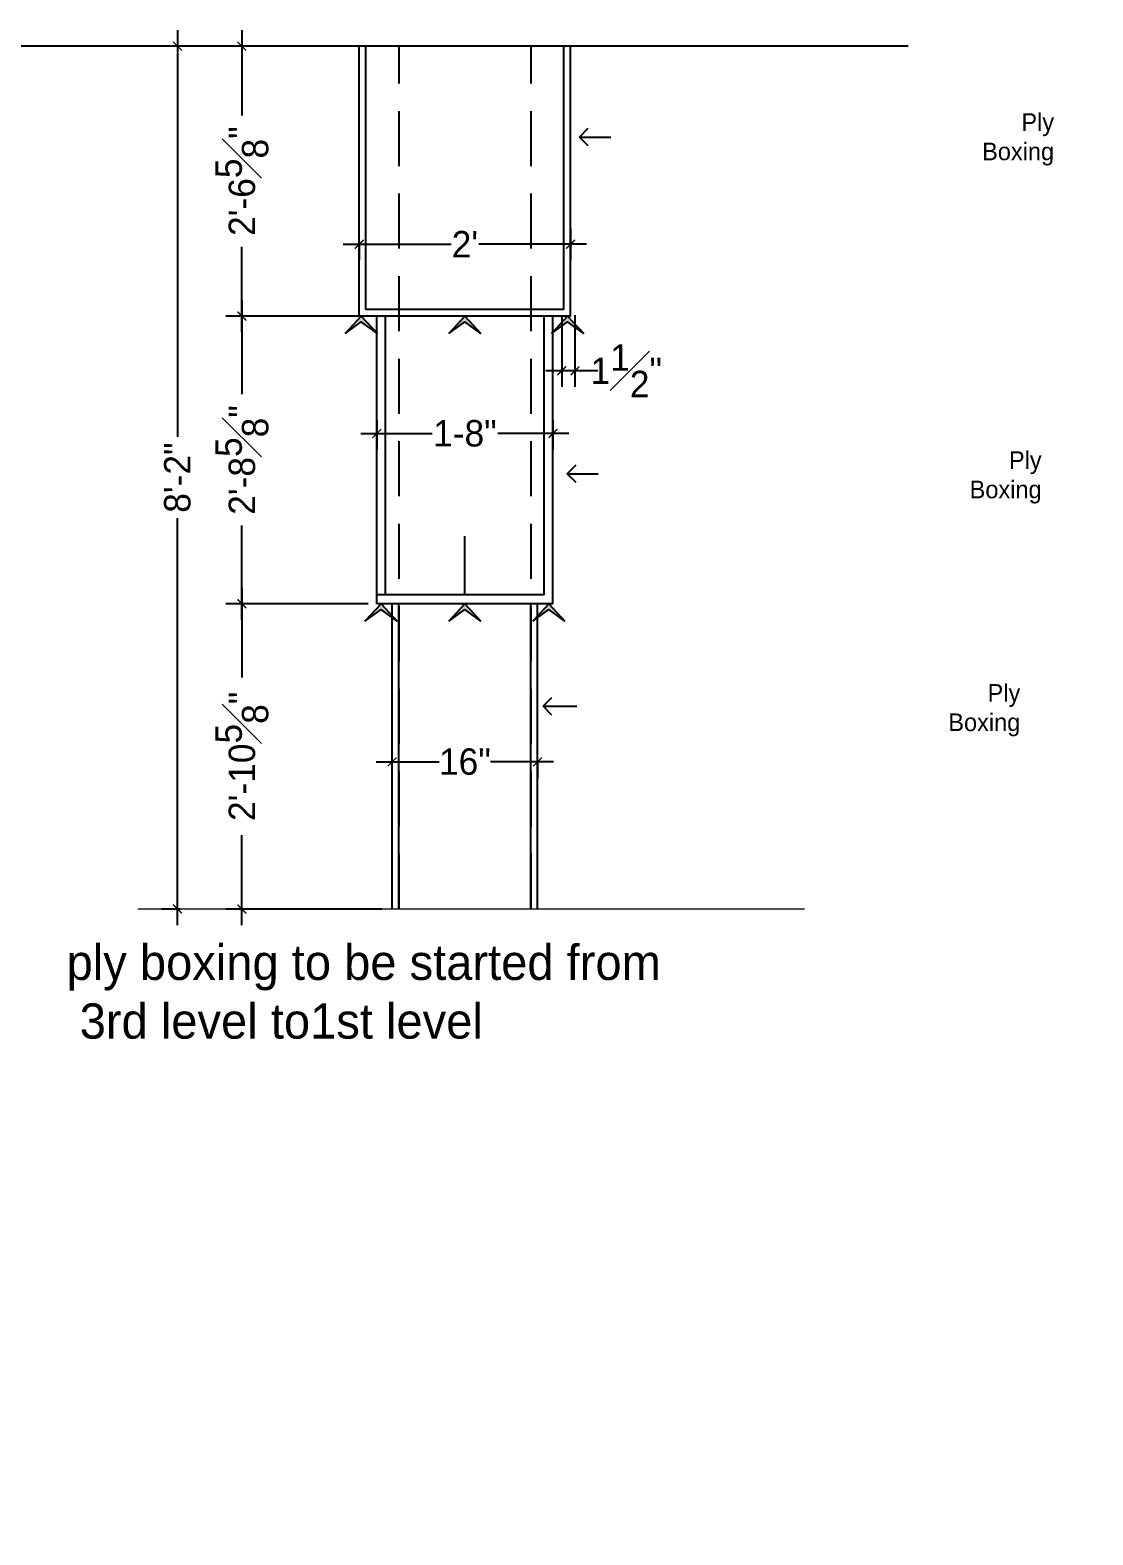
# Model space of a CAD drawing. Header units: inches. Extents: x -109431 to 29005, y -34715 to -1756.
# Drawn here: x -38633.1 to -38512.4, y -11996.2 to -11825.3 of the extents above; entities that cross this region are included whole.
import ezdxf

# ---------------------------------------------------------------- set-up
doc = ezdxf.new("R2010")
doc.units = ezdxf.units.IN
doc.header["$LTSCALE"] = 0.05
doc.header["$MEASUREMENT"] = 0
doc.header["$PDMODE"] = 3
doc.header["$PDSIZE"] = -4
doc.linetypes.add('A2-XREF-115_FURN$0$HIDDEN', pattern=[0.375, 0.25, -0.125])
doc.linetypes.add('DASHED2', pattern=[0.375, 0.25, -0.125])
doc.layers.get('Defpoints').update_dxf_attribs({"linetype": 'DASHED2'})
for name, color, linetype in [('Civil Dimension - Text', 7, 'Continuous'), ('Column', 6, 'Continuous'), ('Flooring Hatch', 251, 'Continuous'), ('Flooring Layout', 7, 'Continuous'), ('Furniture text & dimension', 7, 'Continuous'), ('text', 4, 'Continuous')]:
    doc.layers.add(name, color=color, linetype=linetype)
doc.layers.add('FURNITURE', color=1, linetype='Continuous', lineweight=18)
doc.styles.add('4MMOF3-8', font='ARIALN.TTF', dxfattribs={"height": 5.12})
doc.styles.add('9-128OF1-4', font='ARIALN.TTF', dxfattribs={"height": 3.0792})
doc.styles.add('style2', font='stylu.ttf')
doc.dimstyles.new('DIM 1-4', dxfattribs={"dimtxt": 3.0792, "dimasz": 1.82, "dimexe": 1.82, "dimexo": 0, "dimgap": 0.09, "dimtad": 0, "dimzin": 0, "dimdsep": 46, "dimlunit": 4, "dimtxsty": '9-128OF1-4', "dimblk": 'ARCHTICK', "dimcen": 1.8125, "dimdle": 1.82, "dimclrd": 8, "dimclre": 8, "dimadec": 0, "dimazin": 0, "dimtfac": 1, "dimtofl": 0, "dimtmove": 0, "dimatfit": 3, "dimldrblk": 'OPEN90', "dimfxl": 1, "dimtolj": 1, "dimtzin": 0, "dimlwd": -1, "dimarcsym": 0})

# ---------------------------------------------------------------- blocks, each defined once
blk = doc.blocks.new('_ArchTick')
at = {"color": 0, "const_width": 0.15}
blk.add_lwpolyline([(-0.5, -0.5), (0.5, 0.5)], dxfattribs=at)
blk = doc.blocks.new('*D845')
at = {"layer": 'Defpoints', "color": 0, "ltscale": 50, "transparency": 16777216}
for p in [(-38588.23, -11827.15), (-38609.05, -11857.81), (-38600.33, -11857.81)]:
    blk.add_point(p, dxfattribs=at)
at = {"layer": 'Furniture text & dimension', "color": 8, "ltscale": 50, "transparency": 16777216}
for p, q in [((-38609.05, -11825.33), (-38609.05, -11835.02)), ((-38609.05, -11859.63), (-38609.05, -11849.94))]:
    blk.add_line(p, q, dxfattribs=at)
at = {"layer": 'Furniture text & dimension', "color": 8, "lineweight": -2, "ltscale": 50, "transparency": 16777216}
for p, q in [((-38588.23, -11827.15), (-38610.87, -11827.15)), ((-38600.33, -11857.81), (-38610.87, -11857.81))]:
    blk.add_line(p, q, dxfattribs=at)
at = {"layer": 'Furniture text & dimension', "color": 8, "ltscale": 50, "transparency": 16777216}
for p, rotation in [((-38609.05, -11827.15), 90), ((-38609.05, -11857.81), 270)]:
    blk.add_blockref('_ArchTick', p, dxfattribs=dict(at, rotation=rotation))
at = {"layer": 'Furniture text & dimension', "color": 0, "lineweight": 15, "ltscale": 50, "transparency": 16777216, "insert": (-38609.05, -11842.48), "char_height": 3, "attachment_point": 5, "rotation": 90, "style": 'style2'}
blk.add_mtext('\\A1;2\'-6{\\H1x;\\S5#8;}"', dxfattribs=at)
blk = doc.blocks.new('_Open90')
at = {"color": 0, "linetype": 'ByBlock', "lineweight": -2}
for p, q in [((0, 0), (-1, 0)), ((-0.5, 0.5), (0, 0)), ((0, 0), (-0.5, -0.5))]:
    blk.add_line(p, q, dxfattribs=at)
blk = doc.blocks.new('*D839')
at = {"layer": 'Defpoints', "color": 0, "ltscale": 50, "transparency": 16777216}
for p in [(-38595.49, -11857.81), (-38609.05, -11890.48), (-38594.72, -11890.48)]:
    blk.add_point(p, dxfattribs=at)
at = {"layer": 'Furniture text & dimension', "color": 8, "ltscale": 50, "transparency": 16777216}
for p, q in [((-38609.05, -11855.99), (-38609.05, -11866.68)), ((-38609.05, -11892.3), (-38609.05, -11881.61))]:
    blk.add_line(p, q, dxfattribs=at)
at = {"layer": 'Furniture text & dimension', "color": 8, "lineweight": -2, "ltscale": 50, "transparency": 16777216}
for p, q in [((-38595.49, -11857.81), (-38610.87, -11857.81)), ((-38594.72, -11890.48), (-38610.87, -11890.48))]:
    blk.add_line(p, q, dxfattribs=at)
at = {"layer": 'Furniture text & dimension', "color": 8, "ltscale": 50, "transparency": 16777216}
for p, rotation in [((-38609.05, -11857.81), 90), ((-38609.05, -11890.48), 270)]:
    blk.add_blockref('_ArchTick', p, dxfattribs=dict(at, rotation=rotation))
at = {"layer": 'Furniture text & dimension', "color": 0, "lineweight": 15, "ltscale": 50, "transparency": 16777216, "insert": (-38609.05, -11874.15), "char_height": 3, "attachment_point": 5, "rotation": 90, "style": 'style2'}
blk.add_mtext('\\A1;2\'-8{\\H1x;\\S5#8;}"', dxfattribs=at)
blk = doc.blocks.new('*D840')
at = {"layer": 'Defpoints', "color": 0, "ltscale": 50, "transparency": 16777216}
for p in [(-38597.5, -11890.48), (-38609.05, -11925.15), (-38593.14, -11925.15)]:
    blk.add_point(p, dxfattribs=at)
at = {"layer": 'Furniture text & dimension', "color": 8, "ltscale": 50, "transparency": 16777216}
for p, q in [((-38609.05, -11888.66), (-38609.05, -11898.86)), ((-38609.05, -11926.97), (-38609.05, -11916.76))]:
    blk.add_line(p, q, dxfattribs=at)
at = {"layer": 'Furniture text & dimension', "color": 8, "lineweight": -2, "ltscale": 50, "transparency": 16777216}
for p, q in [((-38597.5, -11890.48), (-38610.87, -11890.48)), ((-38593.14, -11925.15), (-38610.87, -11925.15))]:
    blk.add_line(p, q, dxfattribs=at)
at = {"layer": 'Furniture text & dimension', "color": 8, "ltscale": 50, "transparency": 16777216}
for p, rotation in [((-38609.05, -11890.48), 90), ((-38609.05, -11925.15), 270)]:
    blk.add_blockref('_ArchTick', p, dxfattribs=dict(at, rotation=rotation))
at = {"layer": 'Furniture text & dimension', "color": 0, "lineweight": 15, "ltscale": 50, "transparency": 16777216, "insert": (-38609.05, -11907.81), "char_height": 3, "attachment_point": 5, "rotation": 90, "style": 'style2'}
blk.add_mtext('\\A1;2\'-10{\\H1x;\\S5#8;}"', dxfattribs=at)
blk = doc.blocks.new('adwawd')
at = {"layer": 'Flooring Hatch', "ltscale": 50, "true_color": 0xcd6928}
h = blk.add_hatch(color=32, dxfattribs=at)
h.dxf.hatch_style = 1
h.paths.add_polyline_path([(-77941.34, -7094.04), (-77946.01, -7099.05), (-77941.34, -7095.73), (-77936.68, -7099.05)])
at = {"layer": 'Civil Dimension - Text', "color": 2, "ltscale": 50}
for p, q in [((-77941.34, -7094.04), (-77946.01, -7099.05)), ((-77946.01, -7099.05), (-77941.34, -7095.73)), ((-77941.34, -7094.04), (-77936.68, -7099.05)), ((-77936.68, -7099.05), (-77941.34, -7095.73))]:
    blk.add_line(p, q, dxfattribs=at)
blk = doc.blocks.new('*D846')
at = {"layer": 'Defpoints', "color": 0, "ltscale": 50, "transparency": 16777216}
for p in [(-38613.96, -11827.15), (-38616.37, -11925.15), (-38616.04, -11925.15)]:
    blk.add_point(p, dxfattribs=at)
at = {"layer": 'Furniture text & dimension', "color": 8, "ltscale": 50, "transparency": 16777216}
for p, q in [((-38616.37, -11825.33), (-38616.37, -11871.53)), ((-38616.37, -11926.97), (-38616.37, -11880.76))]:
    blk.add_line(p, q, dxfattribs=at)
at = {"layer": 'Furniture text & dimension', "color": 8, "lineweight": -2, "ltscale": 50, "transparency": 16777216}
for p, q in [((-38613.96, -11827.15), (-38618.19, -11827.15)), ((-38616.04, -11925.15), (-38618.19, -11925.15))]:
    blk.add_line(p, q, dxfattribs=at)
at = {"layer": 'Furniture text & dimension', "color": 8, "ltscale": 50, "transparency": 16777216}
for p, rotation in [((-38616.37, -11827.15), 90), ((-38616.37, -11925.15), 270)]:
    blk.add_blockref('_ArchTick', p, dxfattribs=dict(at, rotation=rotation))
at = {"layer": 'Furniture text & dimension', "color": 0, "lineweight": 15, "ltscale": 50, "transparency": 16777216, "insert": (-38616.37, -11876.15), "char_height": 3, "attachment_point": 5, "rotation": 90, "style": 'style2'}
blk.add_mtext('\\A1;8\'-2"', dxfattribs=at)
blk = doc.blocks.new('*D847')
at = {"layer": 'Defpoints', "color": 0, "ltscale": 50, "transparency": 16777216}
for p in [(-38572.72, -11857.72), (-38571.22, -11857.72), (-38572.72, -11864.02)]:
    blk.add_point(p, dxfattribs=at)
at = {"layer": 'Furniture text & dimension', "color": 8, "lineweight": -2, "ltscale": 50, "transparency": 16777216}
for p, q in [((-38572.72, -11857.72), (-38572.72, -11865.84)), ((-38571.22, -11857.72), (-38571.22, -11865.84))]:
    blk.add_line(p, q, dxfattribs=at)
at = {"layer": 'Furniture text & dimension', "color": 8, "ltscale": 50, "transparency": 16777216}
for p, q in [((-38569.4, -11864.02), (-38574.54, -11864.02)), ((-38568.63, -11864.02), (-38571.22, -11864.02))]:
    blk.add_line(p, q, dxfattribs=at)
at = {"layer": 'Furniture text & dimension', "color": 8, "ltscale": 50, "transparency": 16777216, "rotation": 180}
blk.add_blockref('_ArchTick', (-38572.72, -11864.02), dxfattribs=at)
at = {"layer": 'Furniture text & dimension', "color": 8, "ltscale": 50, "transparency": 16777216}
blk.add_blockref('_ArchTick', (-38571.22, -11864.02), dxfattribs=at)
at = {"layer": 'Furniture text & dimension', "color": 0, "lineweight": 15, "ltscale": 50, "transparency": 16777216, "insert": (-38565.39, -11864.02), "char_height": 3, "attachment_point": 5, "style": 'style2'}
blk.add_mtext('\\A1;1{\\H1x;\\S1#2;}"', dxfattribs=at)
blk = doc.blocks.new('*D848')
at = {"layer": 'Defpoints', "color": 0, "ltscale": 50, "transparency": 16777216}
for p in [(-38593.72, -11869.62), (-38573.72, -11869.62), (-38573.72, -11871.14)]:
    blk.add_point(p, dxfattribs=at)
at = {"layer": 'Furniture text & dimension', "color": 8, "lineweight": -2, "ltscale": 50, "transparency": 16777216}
for p, q in [((-38593.72, -11869.62), (-38593.72, -11872.96)), ((-38573.72, -11869.62), (-38573.72, -11872.96))]:
    blk.add_line(p, q, dxfattribs=at)
at = {"layer": 'Furniture text & dimension', "color": 8, "ltscale": 50, "transparency": 16777216}
for p, q in [((-38595.54, -11871.14), (-38587.45, -11871.14)), ((-38571.9, -11871.14), (-38579.98, -11871.14))]:
    blk.add_line(p, q, dxfattribs=at)
at = {"layer": 'Furniture text & dimension', "color": 8, "ltscale": 50, "transparency": 16777216, "rotation": 180}
blk.add_blockref('_ArchTick', (-38593.72, -11871.14), dxfattribs=at)
at = {"layer": 'Furniture text & dimension', "color": 8, "ltscale": 50, "transparency": 16777216}
blk.add_blockref('_ArchTick', (-38573.72, -11871.14), dxfattribs=at)
at = {"layer": 'Furniture text & dimension', "color": 0, "lineweight": 15, "ltscale": 50, "transparency": 16777216, "insert": (-38583.72, -11871.14), "char_height": 3, "attachment_point": 5, "style": 'style2'}
blk.add_mtext('\\A1;1-8"', dxfattribs=at)
blk = doc.blocks.new('*D849')
at = {"layer": 'Defpoints', "color": 0, "ltscale": 50, "transparency": 16777216}
for p in [(-38591.97, -11908.43), (-38575.47, -11908.43), (-38575.47, -11908.43)]:
    blk.add_point(p, dxfattribs=at)
at = {"layer": 'Furniture text & dimension', "color": 8, "lineweight": -2, "ltscale": 50, "transparency": 16777216}
for p, q in [((-38591.97, -11908.43), (-38591.97, -11906.61)), ((-38575.47, -11908.43), (-38575.47, -11910.25))]:
    blk.add_line(p, q, dxfattribs=at)
at = {"layer": 'Furniture text & dimension', "color": 8, "ltscale": 50, "transparency": 16777216}
for p, q in [((-38593.79, -11908.43), (-38586.63, -11908.43)), ((-38573.65, -11908.43), (-38580.81, -11908.43))]:
    blk.add_line(p, q, dxfattribs=at)
at = {"layer": 'Furniture text & dimension', "color": 8, "ltscale": 50, "transparency": 16777216, "rotation": 180}
blk.add_blockref('_ArchTick', (-38591.97, -11908.43), dxfattribs=at)
at = {"layer": 'Furniture text & dimension', "color": 8, "ltscale": 50, "transparency": 16777216}
blk.add_blockref('_ArchTick', (-38575.47, -11908.43), dxfattribs=at)
at = {"layer": 'Furniture text & dimension', "color": 0, "lineweight": 15, "ltscale": 50, "transparency": 16777216, "insert": (-38583.72, -11908.43), "char_height": 3, "attachment_point": 5, "style": 'style2'}
blk.add_mtext('\\A1;16"', dxfattribs=at)
blk = doc.blocks.new('*D851')
at = {"layer": 'Defpoints', "color": 0, "ltscale": 50, "transparency": 16777216}
for p in [(-38571.72, -11847.87), (-38595.72, -11849.42), (-38571.72, -11849.65)]:
    blk.add_point(p, dxfattribs=at)
at = {"layer": 'Furniture text & dimension', "color": 8, "lineweight": -2, "ltscale": 50, "transparency": 16777216}
for p, q in [((-38571.72, -11847.87), (-38571.72, -11851.47)), ((-38595.72, -11849.42), (-38595.72, -11851.47))]:
    blk.add_line(p, q, dxfattribs=at)
at = {"layer": 'Furniture text & dimension', "color": 8, "ltscale": 50, "transparency": 16777216}
for p, q in [((-38597.54, -11849.65), (-38585.29, -11849.65)), ((-38569.9, -11849.65), (-38582.15, -11849.65))]:
    blk.add_line(p, q, dxfattribs=at)
at = {"layer": 'Furniture text & dimension', "color": 8, "ltscale": 50, "transparency": 16777216, "rotation": 180}
blk.add_blockref('_ArchTick', (-38595.72, -11849.65), dxfattribs=at)
at = {"layer": 'Furniture text & dimension', "color": 8, "ltscale": 50, "transparency": 16777216}
blk.add_blockref('_ArchTick', (-38571.72, -11849.65), dxfattribs=at)
at = {"layer": 'Furniture text & dimension', "color": 0, "lineweight": 15, "ltscale": 50, "transparency": 16777216, "insert": (-38583.72, -11849.65), "char_height": 3, "attachment_point": 5, "style": 'style2'}
blk.add_mtext("\\A1;2'", dxfattribs=at)

msp = doc.modelspace()

# ---------------------------------------------------------------- linework, layer by layer
at = {"layer": 'Civil Dimension - Text', "ltscale": 50}
for p, q in [((-38595.71955, -11857.81266), (-38595.71955, -11827.14599)), ((-38594.96955, -11857.06266), (-38594.96955, -11827.14599)), ((-38572.46955, -11857.06266), (-38572.46955, -11827.14599)), ((-38571.71955, -11857.81266), (-38571.71955, -11827.14599)), ((-38572.46955, -11857.06266), (-38594.96955, -11857.06266)), ((-38571.71955, -11857.81266), (-38595.71955, -11857.81266)), ((-38593.71955, -11890.47933), (-38593.71955, -11857.81266)), ((-38592.71955, -11889.47933), (-38592.71955, -11857.81266)), ((-38574.71955, -11889.47933), (-38574.71955, -11857.81266)), ((-38573.71955, -11890.47933), (-38573.71955, -11857.81266)), ((-38574.71955, -11889.47933), (-38593.71955, -11889.47933)), ((-38573.71955, -11890.47933), (-38593.71955, -11890.47933)), ((-38591.96955, -11925.14599), (-38591.96955, -11890.47933)), ((-38591.21955, -11925.14599), (-38591.21955, -11890.47933)), ((-38576.21955, -11925.14599), (-38576.21955, -11890.47933)), ((-38575.46955, -11925.14599), (-38575.46955, -11890.47933))]:
    msp.add_line(p, q, dxfattribs=at)
at = {"layer": 'Column', "color": 30, "linetype": 'A2-XREF-115_FURN$0$HIDDEN', "ltscale": 500, "true_color": 0xf26722}
for p, q in [((-38591.19658, -11925.14599), (-38591.19658, -11827.14599)), ((-38576.19658, -11925.14599), (-38576.19658, -11827.14599))]:
    msp.add_line(p, q, dxfattribs=at)
at = {"layer": 'Flooring Layout', "ltscale": 50}
for p, q in [((-38533.38751, -11827.14599), (-38727.1916, -11827.14599)), ((-38583.71955, -11889.47933), (-38583.71955, -11882.81293))]:
    msp.add_line(p, q, dxfattribs=at)
at = {"layer": 'FURNITURE', "color": 244, "lineweight": 18, "ltscale": 50, "true_color": 0x991b1e}
msp.add_line((-38620.87531, -11925.14599), (-38545.15875, -11925.14599), dxfattribs=at)

# ---------------------------------------------------------------- block references
at = {"layer": 'Civil Dimension - Text', "yscale": 0.3918184986101589, "zscale": 0.3918184986101589}
for p, xscale in [((-8056.62512, -9078.23768), 0.3918184986101589), ((-8044.85932, -9078.23768), 0.3918184986101589), ((-69110.91858, -9078.23768), -0.3918184986101589), ((-8054.38967, -9110.90434), 0.3918184986101589), ((-8044.85932, -9110.90434), 0.3918184986101589), ((-69113.05532, -9110.90434), -0.3918184986101589)]:
    msp.add_blockref('adwawd', p, dxfattribs=dict(at, xscale=xscale))

# ---------------------------------------------------------------- texts
at = {"layer": 'text', "ltscale": 50, "char_height": 4, "attachment_point": 4, "style": '4MMOF3-8', "bg_fill": 2}
for s, width, insert in [('{\\fStylus BT|b0|i0|c0|p34;\\C32;\\c2648525;quartz + ply boxing}', 240.3022649, (-38706.04593, -11930.86173)), ('{\\fStylus BT|b0|i0|c0|p34;COLUMN DISPLAY}', 125.2363014, (-38706.85186, -11992.26529))]:
    msp.add_mtext_dynamic_manual_height_columns(s, width=width, gutter_width=15.396, heights=[0], dxfattribs=dict(at, insert=insert))

# ---------------------------------------------------------------- dimensions: what is measured, and where the dimension line sits
at = {"layer": 'Furniture text & dimension', "lineweight": 15, "ltscale": 50}
for base, p1, p2, picture, middle in [((-38609.05311, -11857.81266), (-38588.23119, -11827.14599), (-38600.33323, -11857.81266), '*D845', (-38609.05311, -11842.47933)), ((-38609.05311, -11890.47933), (-38595.48536, -11857.81266), (-38594.71955, -11890.47933), '*D839', (-38609.05311, -11874.14599))]:
    dim = msp.add_linear_dim(base=base, p1=p1, p2=p2, angle=90, dimstyle='DIM 1-4', override={"dimtxt": 3, "dimasz": 1, "dimdec": 3, "dimtxsty": 'style2', "dimtdec": 3, "dimtmove": 1, "dimfxl": 0, "dimfrac": 1, "dimarcsym": 1}, dxfattribs=at)
    dim.commit()
    dim.dimension.update_dxf_attribs({"geometry": picture, "text_midpoint": middle})
dim = msp.add_linear_dim(base=(-38571.71955, -11849.65098), p1=(-38595.71955, -11849.4231), p2=(-38571.71955, -11847.87), dimstyle='DIM 1-4', override={"dimtxt": 3, "dimasz": 1, "dimdec": 3, "dimtxsty": 'style2', "dimtdec": 3, "dimtmove": 1, "dimfxl": 0, "dimfrac": 1, "dimarcsym": 1}, dxfattribs=at)
dim.commit()
dim.dimension.update_dxf_attribs({"geometry": '*D851', "text_midpoint": (-38583.71955, -11849.65098)})
dim = msp.add_linear_dim(base=(-38572.71955, -11864.0194), p1=(-38571.21955, -11857.71951), p2=(-38572.71955, -11857.71951), angle=180, dimstyle='DIM 1-4', override={"dimtxt": 3, "dimasz": 1, "dimdec": 3, "dimtxsty": 'style2', "dimtdec": 3, "dimtmove": 1, "dimfxl": 0, "dimfrac": 1, "dimarcsym": 1}, dxfattribs=at)
dim.commit()
dim.dimension.update_dxf_attribs({"geometry": '*D847', "text_midpoint": (-38565.38631, -11866.79674), "dimtype": 160})
for base, p1, p2, text, picture, middle in [((-38573.71955, -11871.13605), (-38593.71955, -11869.61712), (-38573.71955, -11869.61712), '1-8"', '*D848', (-38583.71955, -11871.13605)), ((-38575.46955, -11908.4341), (-38591.96955, -11908.4341), (-38575.46955, -11908.4341), '16"', '*D849', (-38583.71955, -11908.4341))]:
    dim = msp.add_linear_dim(base=base, p1=p1, p2=p2, text=text, dimstyle='DIM 1-4', override={"dimtxt": 3, "dimasz": 1, "dimdec": 3, "dimtxsty": 'style2', "dimtdec": 3, "dimtmove": 1, "dimfxl": 0, "dimfrac": 1, "dimarcsym": 1}, dxfattribs=at)
    dim.commit()
    dim.dimension.update_dxf_attribs({"geometry": picture, "text_midpoint": middle})

# ---------------------------------------------------------------- leaders
at = {"layer": 'Civil Dimension - Text', "ltscale": 50}
for points in [[(-38570.71319, -11837.48073), (-38560.65344, -11837.48073)], [(-38572.09033, -11875.71093), (-38561.75309, -11875.71093)], [(-38574.8476, -11902.11998), (-38565.30003, -11902.11998)]]:
    msp.add_leader(points, dimstyle='DIM 1-4', override={"dimasz": 2, "dimclrt": 256, "dimfxl": 0, "dimarcsym": 1}, dxfattribs=at)

# ---------------------------------------------------------------- next in the draw order: texts
at = {"layer": 'text', "ltscale": 50, "style": '4MMOF3-8', "bg_fill": 2}
for s, width, insert, char_height, attachment_point in [('{\\fStylus BT|b0|i0|c0|p34;\\C32;\\c2648525;Ply \\PBoxing}', 49.3419128, (-38516.79882, -11837.7445), 2, 6), ('{\\fStylus BT|b0|i0|c0|p34;\\C32;\\c2648525;Ply \\PBoxing}', 49.3419128, (-38518.2161, -11876.13328), 2, 6), ('{\\fStylus BT|b0|i0|c0|p34;\\C32;\\c2648525;Ply \\PBoxing}', 49.3419128, (-38520.63965, -11902.57541), 2, 6), ('{\\fStylus BT|b0|i0|c0|p34;\\C32;\\c2648525;ply boxing to be started from\\P 3rd level to1st level}', 240.3022649, (-38628.95565, -11934.56577), 4, 4)]:
    msp.add_mtext_dynamic_manual_height_columns(s, width=width, gutter_width=15.396, heights=[0], dxfattribs=dict(at, insert=insert, char_height=char_height, attachment_point=attachment_point))

# ---------------------------------------------------------------- next in the draw order: dimensions: what is measured, and where the dimension line sits
at = {"layer": 'Furniture text & dimension', "lineweight": 15, "ltscale": 50}
for base, p1, p2, picture, middle in [((-38616.3714, -11925.14599), (-38613.96087, -11827.14599), (-38616.04051, -11925.14599), '*D846', (-38616.3714, -11876.14599)), ((-38609.05311, -11925.14599), (-38597.49874, -11890.47933), (-38593.14483, -11925.14599), '*D840', (-38609.05311, -11907.81266))]:
    dim = msp.add_linear_dim(base=base, p1=p1, p2=p2, angle=90, dimstyle='DIM 1-4', override={"dimtxt": 3, "dimasz": 1, "dimdec": 3, "dimtxsty": 'style2', "dimtdec": 3, "dimtmove": 1, "dimfxl": 0, "dimfrac": 1, "dimarcsym": 1}, dxfattribs=at)
    dim.commit()
    dim.dimension.update_dxf_attribs({"geometry": picture, "text_midpoint": middle})

doc.saveas('drawing.dxf')
